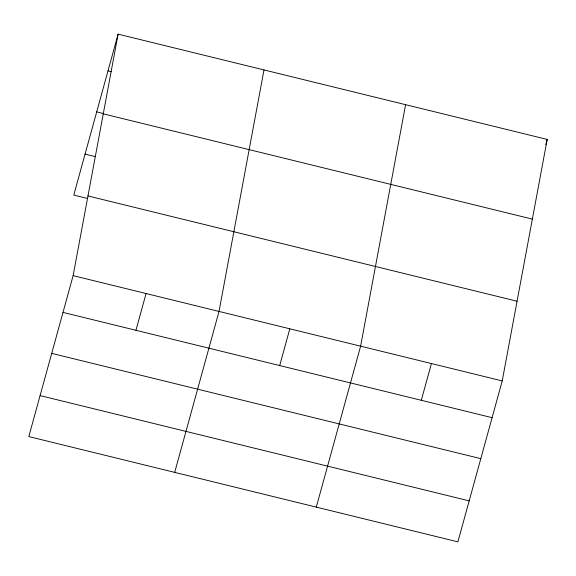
<?xml version="1.0" encoding="UTF-8"?>
<svg xmlns="http://www.w3.org/2000/svg" width="576" height="576" viewBox="0 0 576 576"><rect width="100%" height="100%" fill="white"/><g stroke="black" fill="none" stroke-linecap="round" stroke-linejoin="round"><path stroke-width="0.86" d="M73.13 275.638L118.109 34.142L547.2 139.421L502.222 380.916L457.891 541.858L28.8 436.579L73.13 275.638L502.222 380.916M263.995 69.941L219.024 311.436L174.694 472.37M405.598 104.681L360.619 346.176L316.289 507.11M118.109 34.142L73.778 195.084L87.674 198.49M135.95 330.293L146.074 293.537M279.698 365.558L289.822 328.81M421.301 400.298L431.424 363.55M545.789 144.554L547.2 139.421M107.986 70.898L111.456 71.748M96.696 111.881L103.644 113.587M103.262 113.839L532.361 219.118M85.068 154.102L95.486 156.658M87.97 195.948L517.068 301.226M63.007 312.394L492.098 417.672M51.718 353.376L480.809 458.654M40.09 395.597L469.181 500.875"/></g></svg>
